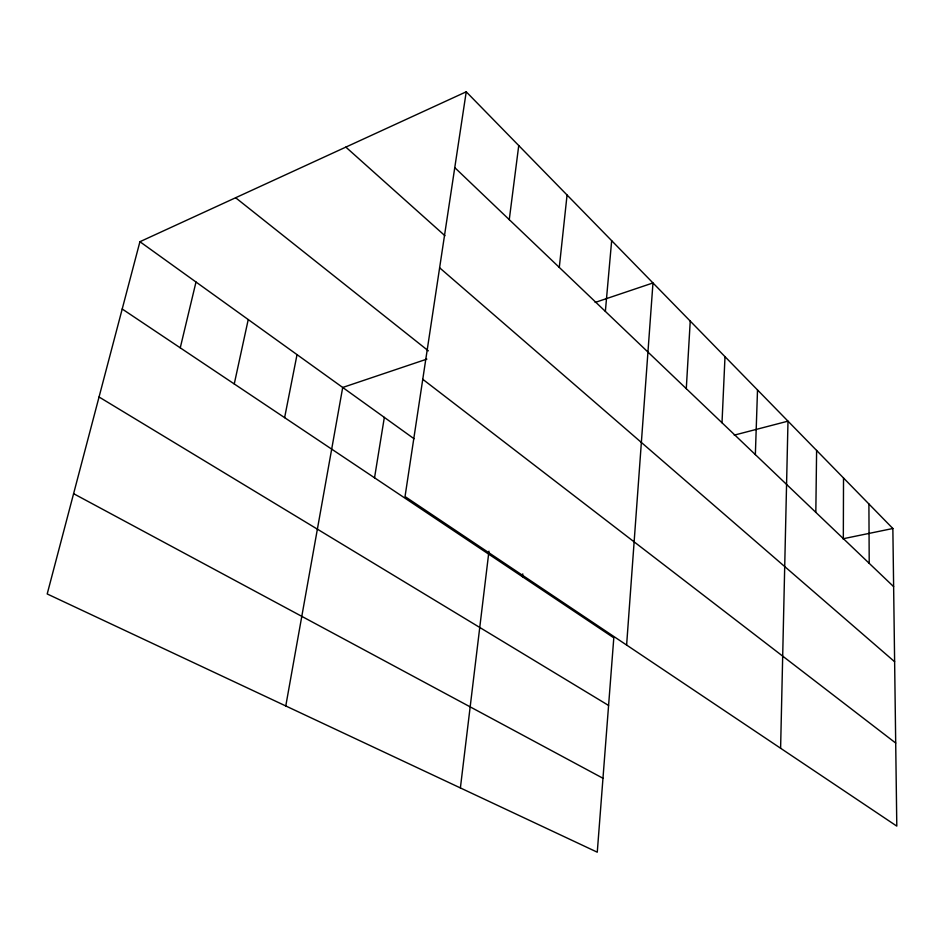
<?xml version="1.0" encoding="UTF-8"?>
<svg xmlns="http://www.w3.org/2000/svg" width="944" height="944" viewBox="0 0 944 944"><rect width="100%" height="100%" fill="white"/><g stroke="black" fill="none" stroke-linecap="round" stroke-linejoin="round"><path stroke-width="1.42" d="M843.322 538.611L843.523 477.994M815.828 512.356L816.607 450.441M780.605 748.25L787.992 421.154L734.243 435.137M755.353 454.619L757.513 389.966M722.007 422.77L725.004 356.679M686.288 388.668L690.241 321.102M626.615 645.047L652.977 282.952L595.145 302.434M605.364 311.402L611.665 240.673M559.285 267.412L567.061 195.019M522.469 576.749L522.775 573.893M460.389 787.933L488.957 551.178M509.264 219.645L518.74 145.565M466.23 91.804L405.035 496.556L896.8 826.118L892.859 528.498L466.23 91.804L139.924 241.711L47.2 593.953L597.269 852.196L613.801 637.837L122.213 309.007M374.532 477.794L384.338 417.39M285.772 705.959L342.707 387.465L426.877 359.109M284.616 417.649L297.03 354.625M234.254 383.96L248.237 319.556M180.257 347.84L195.998 282.008M842.898 538.8L892.859 528.498M73.597 493.677L602.968 778.257M99.049 396.999L608.585 705.451M139.924 241.711L414.038 438.736M422.759 379.287L895.703 743.046M235.622 197.744L428.352 350.838M439.621 267.789L894.629 661.72M345.846 147.099L444.931 235.717M454.76 167.607L893.626 586.637M868.905 503.966L869.212 563.332"/></g></svg>
